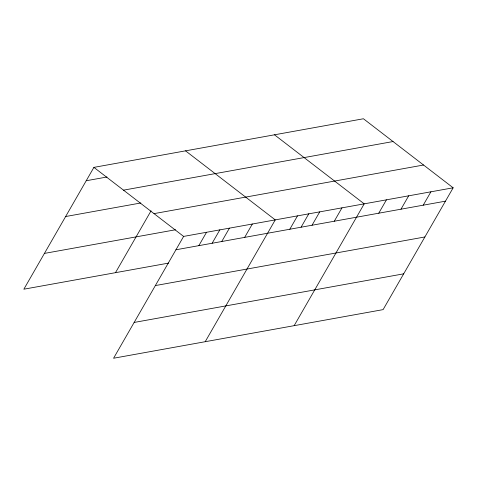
<?xml version="1.0" encoding="UTF-8"?>
<svg xmlns="http://www.w3.org/2000/svg" width="477" height="477" viewBox="0 0 477 477"><rect width="100%" height="100%" fill="white"/><g stroke="black" fill="none" stroke-linecap="round" stroke-linejoin="round"><path stroke-width="0.72" d="M453.15 187.801L183.621 236.413L113.568 358.239L383.097 309.627L453.15 187.801L363.432 118.761L93.903 167.373L23.85 289.199L168.572 263.101M115.488 272.671L151.06 210.816M198.843 245.649L206.529 232.281M212.152 243.21L219.873 229.789M221.751 241.517L229.437 228.149M244.659 237.385L252.351 224.017M205.205 341.711L275.259 219.885L185.541 150.845M289.807 229.246L297.499 215.872M301.1 227.165L308.816 213.744M312.041 225.233L319.733 211.866M334.282 221.221L341.967 207.853M294.154 325.666L364.207 203.84L274.49 134.806M378.756 213.201L386.442 199.833M400.99 209.188L408.676 195.82M423.224 205.182L430.916 191.808M86.218 180.747L106.979 177.003M123.507 190.156L393.042 141.544M65.635 216.534L140.81 202.975M154.011 213.63L423.546 165.018M44.433 253.412L175.524 229.765M175.93 249.781L445.464 201.169M155.353 285.574L424.882 236.962M134.144 322.446L403.679 273.834M93.903 167.373L183.621 236.413"/></g></svg>
